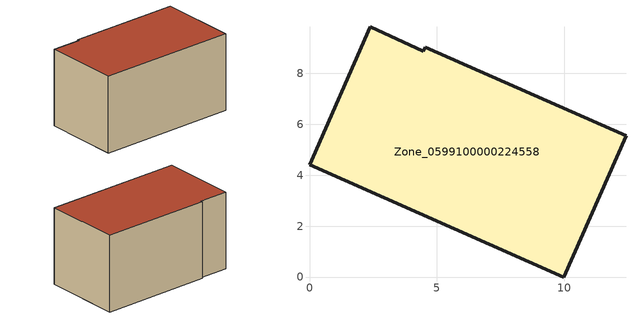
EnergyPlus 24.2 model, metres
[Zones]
Zone_0599100000224558
 floor ground (C_G): 4.55,9.02 12.43,5.54 9.99,0 0,4.41 2.38,9.82 4.47,8.87 z0
 wall outside (C_F): 9.99,0 12.43,5.54 4.55,9.02 4.47,8.87 2.38,9.82 0,4.41 9.99,0 z0:6.02
 roof outside (C_R): 12.43,5.54 4.55,9.02 4.47,8.87 2.38,9.82 0,4.41 9.99,0 z6.02
[BUILDING]
Pand.0599100000224558: North Axis=0; Terrain=City; Loads Convergence Tolerance Value=0.04; Temperature Convergence Tolerance Value=0.4; Solar Distribution=FullExterior; Maximum Number of Warmup Days=25; Minimum Number of Warmup Days=1
[Site:Location]
Rotterdam.The.Hague.AP_ZH_NLD Design_Conditions: Latitude=51.96; Longitude=4.45; Time Zone=1; Elevation=-4.5
[SITE:GROUNDTEMPERATURE:BUILDINGSURFACE]
18, 18, 18, 18, 18, 18, 18, 18, 18, 18, 18, 18
[MATERIAL] Thermal Absorptance=0.9; Solar Absorptance=0.7; Visible Absorptance=0.7
Name | Roughness | Thickness | Conductivity | Density | Specific Heat
G.TI.1946-1964 | MediumSmooth | 0.15 | 1 | 540 | 1210
F.TI.1946-1964 | Rough | 0.3 | 0.857143 | 1920 | 840
R.TI.1946-1964 | MediumRough | 0.2 | 0.277778 | 1500 | 1000
[CONSTRUCTION]
C_G: G.TI.1946-1964
C_F: F.TI.1946-1964
C_R: R.TI.1946-1964
[ZONE]
Zone_0599100000224558: Type=1; Multiplier=1; Ceiling Height=Autocalculate; Volume=Autocalculate; Floor Area=autocalculate; Part of Total Floor Area=Yes
[ZONEINFILTRATION:DESIGNFLOWRATE]
Infil_Zone_0599100000224558: Zone or ZoneList or Space or SpaceList=Zone_0599100000224558; Schedule=AlwaysOn; Design Flow Rate Calculation Method=Flow/Area; Flow Rate per Floor Area=0.003; Constant Term Coefficient=1; Temperature Term Coefficient=0; Velocity Term Coefficient=0; Velocity Squared Term Coefficient=0
[HVACTEMPLATE:ZONE:IDEALLOADSAIRSYSTEM]
Zone_0599100000224558: Maximum Heating Supply Air Temperature=50; Minimum Cooling Supply Air Temperature=13; Maximum Heating Supply Air Humidity Ratio=0.0156; Minimum Cooling Supply Air Humidity Ratio=0.0077; Heating Limit=NoLimit; Cooling Limit=NoLimit; Dehumidification Control Type=ConstantSensibleHeatRatio; Cooling Sensible Heat Ratio=0.7; Dehumidification Setpoint=60; Humidification Control Type=None; Humidification Setpoint=30; Outdoor Air Method=None; Outdoor Air Flow Rate per Person=0.00944; Outdoor Air Flow Rate per Zone Floor Area=0; Outdoor Air Flow Rate per Zone=0; Demand Controlled Ventilation Type=None; Outdoor Air Economizer Type=NoEconomizer; Heat Recovery Type=None; Sensible Heat Recovery Effectiveness=0.7; Latent Heat Recovery Effectiveness=0.65
[ZONECONTROL:THERMOSTAT]
ThermostatControl_Zone_0599100000224558: Zone or ZoneList=Zone_0599100000224558; Control Type Schedule=DualSetpointControlType; Control 1=Thermostat_Zone_0599100000224558; Temperature Difference Between Cutout And Setpoint=0
[THERMOSTATSETPOINT:DUALSETPOINT]
Thermostat_Zone_0599100000224558: Heating Setpoint Temperature Schedule=HeatingSetpoint_Zone_0599100000224558; Cooling Setpoint Temperature Schedule=CoolingSetpoint_Zone_0599100000224558
[SCHEDULE:COMPACT]
HeatingSetpoint_Zone_0599100000224558: Through: 12/31, For: AllDays, Until: 24:00, 21
CoolingSetpoint_Zone_0599100000224558: Through: 12/31, For: AllDays, Until: 24:00, 24
DualSetpointControlType: Through: 12/31, For: AllDays, Until: 24:00, 4
AlwaysOn: Through: 12/31, For: AllDays, Until: 24:00, 1
